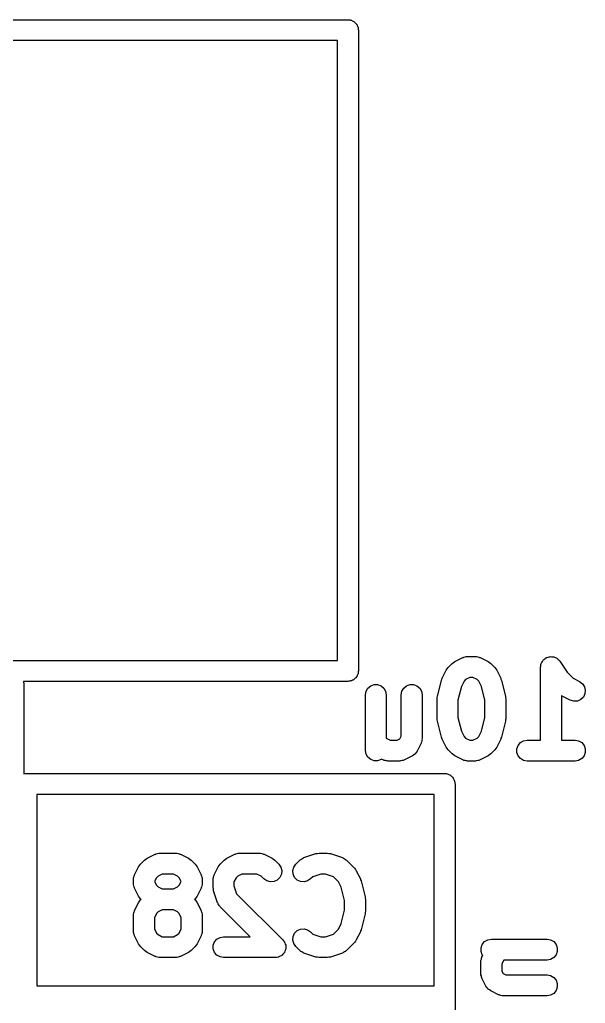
# Model space of a CAD drawing. Extents: x 100 to 214, y -112 to -50.
# Drawn here: x 132.94 to 137, y -85.69 to -78.62 of the extents above; entities that cross this region are included whole.
import ezdxf

# ---------------------------------------------------------------- set-up
doc = ezdxf.new("R2010")
doc.units = 0
doc.header["$MEASUREMENT"] = 0
doc.layers.add('BLACK', color=7, linetype='CONTINUOUS')

msp = doc.modelspace()

# ---------------------------------------------------------------- linework, layer by layer
at = {"layer": 'Black'}
for p, q in [((126.3, -78.625), (135.3, -78.625)), ((135.3, -78.625), (135.306, -78.6261)), ((135.306, -78.6261), (135.313, -78.6261)), ((135.313, -78.6261), (135.319, -78.6284)), ((135.319, -78.6284), (135.326, -78.6295)), ((135.326, -78.6295), (135.331, -78.6328)), ((135.331, -78.6328), (135.338, -78.635)), ((135.338, -78.635), (135.343, -78.6393)), ((135.343, -78.6393), (135.348, -78.6425)), ((135.348, -78.6425), (135.352, -78.6476)), ((135.352, -78.6476), (135.357, -78.6518)), ((135.357, -78.6518), (135.361, -78.6575)), ((135.361, -78.6575), (135.365, -78.6625)), ((135.365, -78.6625), (135.367, -78.6687)), ((135.367, -78.6687), (135.37, -78.6743)), ((135.37, -78.6743), (135.372, -78.6808)), ((135.372, -78.6808), (135.374, -78.687)), ((135.374, -78.687), (135.374, -78.6935)), ((135.374, -78.6935), (135.375, -78.7)), ((135.375, -78.7), (135.375, -83.3)), ((135.225, -78.775), (126.375, -78.775)), ((135.225, -83.225), (135.225, -78.775)), ((126.375, -83.225), (135.225, -83.225)), ((136.047, -83.247), (136.057, -83.2401)), ((136.057, -83.2401), (136.066, -83.2329)), ((136.066, -83.2329), (136.124, -83.2043)), ((136.124, -83.2043), (136.128, -83.2031)), ((136.128, -83.2031), (136.131, -83.201)), ((136.131, -83.201), (136.14, -83.1994)), ((136.14, -83.1994), (136.149, -83.1969)), ((136.149, -83.1969), (136.153, -83.1972)), ((136.153, -83.1972), (136.157, -83.1964)), ((136.157, -83.1964), (136.214, -83.1964)), ((136.214, -83.1964), (136.219, -83.1972)), ((136.219, -83.1972), (136.223, -83.1969)), ((136.223, -83.1969), (136.231, -83.1994)), ((136.231, -83.1994), (136.24, -83.201)), ((136.24, -83.201), (136.244, -83.2031)), ((136.244, -83.2031), (136.248, -83.2043)), ((136.248, -83.2043), (136.305, -83.2329)), ((136.305, -83.2329), (136.315, -83.2401)), ((136.315, -83.2401), (136.324, -83.247)), ((136.687, -83.2458), (136.689, -83.2422)), ((136.689, -83.2422), (136.69, -83.2382)), ((136.69, -83.2382), (136.695, -83.231)), ((136.695, -83.231), (136.7, -83.2232)), ((136.7, -83.2232), (136.703, -83.2205)), ((136.703, -83.2205), (136.705, -83.2172)), ((136.705, -83.2172), (136.713, -83.2122)), ((136.713, -83.2122), (136.72, -83.2065)), ((136.72, -83.2065), (136.724, -83.2051)), ((136.724, -83.2051), (136.727, -83.2027)), ((136.727, -83.2027), (136.736, -83.2006)), ((136.736, -83.2006), (136.744, -83.1976)), ((136.744, -83.1976), (136.748, -83.1976)), ((136.748, -83.1976), (136.752, -83.1966)), ((136.752, -83.1966), (136.761, -83.1976)), ((136.761, -83.1976), (136.77, -83.1976)), ((136.77, -83.1976), (136.774, -83.199)), ((136.774, -83.199), (136.778, -83.1994)), ((136.778, -83.1994), (136.786, -83.2034)), ((136.786, -83.2034), (136.795, -83.2065)), ((136.795, -83.2065), (136.798, -83.2091)), ((136.798, -83.2091), (136.802, -83.211)), ((136.802, -83.211), (136.808, -83.2175)), ((136.808, -83.2175), (136.815, -83.2232)), ((136.815, -83.2232), (136.817, -83.2268)), ((136.817, -83.2268), (136.82, -83.2298)), ((136.82, -83.2298), (136.873, -83.3094)), ((135.374, -83.313), (135.372, -83.3192)), ((135.375, -83.3), (135.374, -83.3065)), ((135.374, -83.3065), (135.374, -83.313)), ((135.976, -83.3522), (136.004, -83.295)), ((136.004, -83.295), (136.012, -83.2854)), ((136.012, -83.2854), (136.018, -83.2755)), ((136.018, -83.2755), (136.047, -83.247)), ((136.324, -83.247), (136.353, -83.2755)), ((136.353, -83.2755), (136.36, -83.2854)), ((136.36, -83.2854), (136.367, -83.295)), ((136.367, -83.295), (136.396, -83.3522)), ((136.682, -83.2714), (136.683, -83.2673)), ((136.682, -83.7964), (136.682, -83.2714)), ((136.683, -83.2632), (136.685, -83.2546)), ((136.683, -83.2673), (136.683, -83.2632)), ((136.685, -83.2546), (136.687, -83.2458)), ((136.873, -83.3094), (136.916, -83.3526)), ((135.3, -83.375), (132.971, -83.375)), ((132.971, -83.375), (132.972, -83.3808)), ((132.972, -83.3808), (132.974, -83.387)), ((135.306, -83.3739), (135.3, -83.375)), ((135.313, -83.3739), (135.306, -83.3739)), ((135.319, -83.3716), (135.313, -83.3739)), ((135.326, -83.3705), (135.319, -83.3716)), ((135.331, -83.3672), (135.326, -83.3705)), ((135.338, -83.365), (135.331, -83.3672)), ((135.343, -83.3607), (135.338, -83.365)), ((135.348, -83.3575), (135.343, -83.3607)), ((135.352, -83.3524), (135.348, -83.3575)), ((135.357, -83.3482), (135.352, -83.3524)), ((135.361, -83.3425), (135.357, -83.3482)), ((135.365, -83.3375), (135.361, -83.3425)), ((135.367, -83.3313), (135.365, -83.3375)), ((135.37, -83.3257), (135.367, -83.3313)), ((135.372, -83.3192), (135.37, -83.3257)), ((135.942, -83.4818), (135.97, -83.3675)), ((135.97, -83.3675), (135.973, -83.36)), ((135.973, -83.36), (135.976, -83.3522)), ((136.133, -83.373), (136.114, -83.4119)), ((136.144, -83.3616), (136.133, -83.373)), ((136.175, -83.3464), (136.144, -83.3616)), ((136.197, -83.3464), (136.175, -83.3464)), ((136.227, -83.3616), (136.197, -83.3464)), ((136.238, -83.373), (136.227, -83.3616)), ((136.258, -83.4119), (136.238, -83.373)), ((136.396, -83.3522), (136.398, -83.36)), ((136.398, -83.36), (136.401, -83.3675)), ((136.401, -83.3675), (136.43, -83.4818)), ((136.916, -83.3526), (136.962, -83.3758)), ((136.962, -83.3758), (136.983, -83.3913)), ((132.974, -83.387), (132.974, -83.3935)), ((132.974, -83.3935), (132.975, -83.4)), ((132.975, -83.4), (132.975, -84.0389)), ((135.425, -83.4714), (135.43, -83.4458)), ((135.43, -83.4458), (135.443, -83.4232)), ((135.443, -83.4232), (135.463, -83.4065)), ((135.463, -83.4065), (135.487, -83.3976)), ((135.487, -83.3976), (135.513, -83.3976)), ((135.513, -83.3976), (135.537, -83.4065)), ((135.537, -83.4065), (135.557, -83.4232)), ((135.557, -83.4232), (135.57, -83.4458)), ((135.57, -83.4458), (135.575, -83.4714)), ((135.682, -83.4714), (135.687, -83.4458)), ((135.687, -83.4458), (135.7, -83.4232)), ((135.7, -83.4232), (135.72, -83.4065)), ((135.72, -83.4065), (135.744, -83.3976)), ((135.744, -83.3976), (135.77, -83.3976)), ((135.77, -83.3976), (135.795, -83.4065)), ((135.795, -83.4065), (135.815, -83.4232)), ((135.815, -83.4232), (135.828, -83.4458)), ((135.828, -83.4458), (135.832, -83.4714)), ((136.114, -83.4119), (136.089, -83.5092)), ((136.282, -83.5092), (136.258, -83.4119)), ((136.983, -83.3913), (136.997, -83.413)), ((136.997, -83.413), (137.003, -83.4384)), ((137.003, -83.4384), (137, -83.4642)), ((135.425, -83.8714), (135.425, -83.4714)), ((135.575, -83.4714), (135.575, -83.7822)), ((135.682, -83.768), (135.682, -83.4714)), ((135.832, -83.4714), (135.832, -83.7857)), ((135.939, -83.5), (135.941, -83.491)), ((135.939, -83.6429), (135.939, -83.5)), ((135.941, -83.491), (135.942, -83.4818)), ((136.089, -83.5092), (136.089, -83.6336)), ((136.282, -83.6336), (136.282, -83.5092)), ((136.43, -83.4818), (136.431, -83.491)), ((136.431, -83.491), (136.432, -83.5)), ((136.432, -83.5), (136.432, -83.6429)), ((136.838, -83.4814), (136.832, -83.4771)), ((136.832, -83.4771), (136.832, -83.7964)), ((136.895, -83.5099), (136.838, -83.4814)), ((136.92, -83.5174), (136.895, -83.5099)), ((136.946, -83.5158), (136.92, -83.5174)), ((136.97, -83.5054), (136.946, -83.5158)), ((136.989, -83.4875), (136.97, -83.5054)), ((137, -83.4642), (136.989, -83.4875)), ((135.941, -83.6519), (135.939, -83.6429)), ((135.942, -83.661), (135.941, -83.6519)), ((135.97, -83.7753), (135.942, -83.661)), ((136.089, -83.6336), (136.114, -83.731)), ((136.258, -83.731), (136.282, -83.6336)), ((136.43, -83.661), (136.401, -83.7753)), ((136.431, -83.6519), (136.43, -83.661)), ((136.432, -83.6429), (136.431, -83.6519)), ((136.114, -83.731), (136.133, -83.7699)), ((136.238, -83.7699), (136.258, -83.731)), ((135.575, -83.7822), (135.603, -83.7964)), ((135.603, -83.7964), (135.654, -83.7964)), ((135.654, -83.7964), (135.673, -83.787)), ((135.673, -83.787), (135.682, -83.768)), ((135.829, -83.8027), (135.828, -83.8114)), ((135.832, -83.7943), (135.829, -83.8027)), ((135.832, -83.7857), (135.831, -83.79)), ((135.831, -83.79), (135.832, -83.7943)), ((135.973, -83.7828), (135.97, -83.7753)), ((135.976, -83.7907), (135.973, -83.7828)), ((136.004, -83.8478), (135.976, -83.7907)), ((136.133, -83.7699), (136.144, -83.7812)), ((136.144, -83.7812), (136.175, -83.7964)), ((136.175, -83.7964), (136.197, -83.7964)), ((136.197, -83.7964), (136.227, -83.7812)), ((136.227, -83.7812), (136.238, -83.7699)), ((136.396, -83.7907), (136.367, -83.8478)), ((136.398, -83.7828), (136.396, -83.7907)), ((136.401, -83.7753), (136.398, -83.7828)), ((136.538, -83.814), (136.56, -83.801)), ((136.56, -83.801), (136.586, -83.7964)), ((136.586, -83.7964), (136.682, -83.7964)), ((136.832, -83.7964), (136.929, -83.7964)), ((136.929, -83.7964), (136.954, -83.801)), ((136.954, -83.801), (136.977, -83.814)), ((135.43, -83.8971), (135.425, -83.8714)), ((135.796, -83.8764), (135.789, -83.8852)), ((135.824, -83.8193), (135.796, -83.8764)), ((135.825, -83.8151), (135.824, -83.8193)), ((135.828, -83.8114), (135.825, -83.8151)), ((136.012, -83.8575), (136.004, -83.8478)), ((136.018, -83.8673), (136.012, -83.8575)), ((136.047, -83.8959), (136.018, -83.8673)), ((136.353, -83.8673), (136.324, -83.8959)), ((136.36, -83.8575), (136.353, -83.8673)), ((136.367, -83.8478), (136.36, -83.8575)), ((136.512, -83.8584), (136.521, -83.8339)), ((136.512, -83.8845), (136.512, -83.8584)), ((136.521, -83.8339), (136.538, -83.814)), ((136.977, -83.814), (136.994, -83.8339)), ((136.994, -83.8339), (137.002, -83.8584)), ((137.002, -83.8584), (137.002, -83.8845)), ((135.443, -83.9196), (135.43, -83.8971)), ((135.463, -83.9364), (135.443, -83.9196)), ((135.487, -83.9453), (135.463, -83.9364)), ((135.513, -83.9453), (135.487, -83.9453)), ((135.537, -83.9364), (135.513, -83.9453)), ((135.541, -83.9331), (135.537, -83.9364)), ((135.552, -83.9385), (135.541, -83.9331)), ((135.556, -83.9397), (135.552, -83.9385)), ((135.56, -83.9419), (135.556, -83.9397)), ((135.569, -83.9434), (135.56, -83.9419)), ((135.577, -83.9459), (135.569, -83.9434)), ((135.581, -83.9457), (135.577, -83.9459)), ((135.586, -83.9464), (135.581, -83.9457)), ((135.671, -83.9464), (135.586, -83.9464)), ((135.676, -83.9457), (135.671, -83.9464)), ((135.68, -83.9459), (135.676, -83.9457)), ((135.688, -83.9434), (135.68, -83.9459)), ((135.697, -83.9419), (135.688, -83.9434)), ((135.701, -83.9397), (135.697, -83.9419)), ((135.705, -83.9385), (135.701, -83.9397)), ((135.762, -83.9099), (135.705, -83.9385)), ((135.771, -83.9034), (135.762, -83.9099)), ((135.78, -83.8973), (135.771, -83.9034)), ((135.781, -83.8957), (135.78, -83.8973)), ((135.783, -83.8944), (135.781, -83.8957)), ((135.789, -83.8852), (135.783, -83.8944)), ((136.057, -83.9028), (136.047, -83.8959)), ((136.066, -83.9099), (136.057, -83.9028)), ((136.124, -83.9385), (136.066, -83.9099)), ((136.128, -83.9397), (136.124, -83.9385)), ((136.131, -83.9419), (136.128, -83.9397)), ((136.14, -83.9434), (136.131, -83.9419)), ((136.149, -83.9459), (136.14, -83.9434)), ((136.153, -83.9457), (136.149, -83.9459)), ((136.157, -83.9464), (136.153, -83.9457)), ((136.214, -83.9464), (136.157, -83.9464)), ((136.219, -83.9457), (136.214, -83.9464)), ((136.223, -83.9459), (136.219, -83.9457)), ((136.231, -83.9434), (136.223, -83.9459)), ((136.24, -83.9419), (136.231, -83.9434)), ((136.244, -83.9397), (136.24, -83.9419)), ((136.248, -83.9385), (136.244, -83.9397)), ((136.305, -83.9099), (136.248, -83.9385)), ((136.315, -83.9028), (136.305, -83.9099)), ((136.324, -83.8959), (136.315, -83.9028)), ((136.521, -83.9089), (136.512, -83.8845)), ((136.538, -83.9289), (136.521, -83.9089)), ((136.56, -83.9419), (136.538, -83.9289)), ((136.586, -83.9464), (136.56, -83.9419)), ((136.929, -83.9464), (136.586, -83.9464)), ((136.954, -83.9419), (136.929, -83.9464)), ((136.977, -83.9289), (136.954, -83.9419)), ((136.994, -83.9089), (136.977, -83.9289)), ((137.002, -83.8845), (136.994, -83.9089)), ((132.975, -84.0389), (132.98, -84.0371)), ((132.98, -84.0371), (132.987, -84.0371)), ((132.987, -84.0371), (132.993, -84.036)), ((132.993, -84.036), (135.993, -84.036)), ((135.993, -84.036), (135.999, -84.0371)), ((135.999, -84.0371), (136.006, -84.0371)), ((136.006, -84.0371), (136.012, -84.0394)), ((136.012, -84.0394), (136.019, -84.0405)), ((136.019, -84.0405), (136.024, -84.0438)), ((136.024, -84.0438), (136.03, -84.046)), ((136.03, -84.046), (136.036, -84.0503)), ((136.036, -84.0503), (136.041, -84.0535)), ((136.041, -84.0535), (136.045, -84.0586)), ((136.045, -84.0586), (136.05, -84.0628)), ((136.05, -84.0628), (136.054, -84.0685)), ((136.054, -84.0685), (136.058, -84.0735)), ((136.058, -84.0735), (136.06, -84.0797)), ((136.06, -84.0797), (136.063, -84.0853)), ((136.063, -84.0853), (136.065, -84.0918)), ((136.065, -84.0918), (136.067, -84.098)), ((136.067, -84.098), (136.067, -84.1045)), ((136.067, -84.1045), (136.068, -84.111)), ((136.068, -84.111), (136.068, -88.759)), ((135.918, -84.186), (133.068, -84.186)), ((133.068, -84.186), (133.068, -85.56)), ((135.918, -85.56), (135.918, -84.186)), ((133.84, -84.658), (133.85, -84.6511)), ((133.85, -84.6511), (133.859, -84.6439)), ((133.859, -84.6439), (133.917, -84.6153)), ((133.917, -84.6153), (133.921, -84.6141)), ((133.921, -84.6141), (133.924, -84.612)), ((133.924, -84.612), (133.933, -84.6104)), ((133.933, -84.6104), (133.942, -84.6079)), ((133.942, -84.6079), (133.946, -84.6082)), ((133.946, -84.6082), (133.95, -84.6074)), ((133.95, -84.6074), (134.064, -84.6074)), ((134.064, -84.6074), (134.069, -84.6082)), ((134.069, -84.6082), (134.073, -84.6079)), ((134.073, -84.6079), (134.081, -84.6104)), ((134.081, -84.6104), (134.09, -84.612)), ((134.09, -84.612), (134.094, -84.6141)), ((134.094, -84.6141), (134.098, -84.6153)), ((134.098, -84.6153), (134.155, -84.6439)), ((134.155, -84.6439), (134.165, -84.6511)), ((134.165, -84.6511), (134.175, -84.658)), ((134.411, -84.658), (134.421, -84.6511)), ((134.421, -84.6511), (134.431, -84.6439)), ((134.431, -84.6439), (134.488, -84.6153)), ((134.488, -84.6153), (134.492, -84.6141)), ((134.492, -84.6141), (134.496, -84.612)), ((134.496, -84.612), (134.505, -84.6104)), ((134.505, -84.6104), (134.513, -84.6079)), ((134.513, -84.6079), (134.517, -84.6082)), ((134.517, -84.6082), (134.522, -84.6074)), ((134.522, -84.6074), (134.664, -84.6074)), ((134.664, -84.6074), (134.669, -84.6082)), ((134.669, -84.6082), (134.673, -84.6079)), ((134.673, -84.6079), (134.681, -84.6104)), ((134.681, -84.6104), (134.69, -84.612)), ((134.69, -84.612), (134.694, -84.6141)), ((134.694, -84.6141), (134.698, -84.6153)), ((134.698, -84.6153), (134.755, -84.6439)), ((134.755, -84.6439), (134.765, -84.6511)), ((134.765, -84.6511), (134.775, -84.658)), ((134.954, -84.658), (134.958, -84.6555)), ((134.958, -84.6555), (134.961, -84.6523)), ((134.961, -84.6523), (134.968, -84.6481)), ((134.968, -84.6481), (134.976, -84.643)), ((134.976, -84.643), (134.98, -84.6419)), ((134.98, -84.6419), (134.984, -84.6398)), ((134.984, -84.6398), (135.069, -84.6113)), ((135.069, -84.6113), (135.081, -84.6095)), ((135.081, -84.6095), (135.093, -84.6074)), ((135.093, -84.6074), (135.15, -84.6074)), ((135.15, -84.6074), (135.162, -84.6095)), ((135.162, -84.6095), (135.174, -84.6113)), ((135.174, -84.6113), (135.26, -84.6398)), ((135.26, -84.6398), (135.263, -84.6419)), ((135.263, -84.6419), (135.268, -84.643)), ((135.268, -84.643), (135.275, -84.6481)), ((135.275, -84.6481), (135.282, -84.6523)), ((135.282, -84.6523), (135.285, -84.6555)), ((135.285, -84.6555), (135.289, -84.658)), ((133.769, -84.7632), (133.797, -84.706)), ((133.797, -84.706), (133.805, -84.6964)), ((133.805, -84.6964), (133.811, -84.6865)), ((133.811, -84.6865), (133.84, -84.658)), ((134.175, -84.658), (134.203, -84.6865)), ((134.203, -84.6865), (134.21, -84.6964)), ((134.21, -84.6964), (134.217, -84.706)), ((134.217, -84.706), (134.246, -84.7632)), ((134.34, -84.7632), (134.369, -84.706)), ((134.369, -84.706), (134.376, -84.6964)), ((134.376, -84.6964), (134.383, -84.6865)), ((134.383, -84.6865), (134.411, -84.658)), ((134.775, -84.658), (134.803, -84.6865)), ((134.803, -84.6865), (134.818, -84.7079)), ((134.818, -84.7079), (134.825, -84.733)), ((134.904, -84.733), (134.911, -84.7079)), ((134.911, -84.7079), (134.926, -84.6865)), ((134.926, -84.6865), (134.954, -84.658)), ((135.289, -84.658), (135.346, -84.7151)), ((135.346, -84.7151), (135.353, -84.7249)), ((135.353, -84.7249), (135.36, -84.7346)), ((133.761, -84.7881), (133.764, -84.7797)), ((133.762, -84.7925), (133.761, -84.7881)), ((133.761, -84.7967), (133.762, -84.7925)), ((133.761, -84.8253), (133.761, -84.7967)), ((133.764, -84.7797), (133.765, -84.7711)), ((133.765, -84.7711), (133.768, -84.7673)), ((133.768, -84.7673), (133.769, -84.7632)), ((133.926, -84.784), (133.913, -84.811)), ((133.937, -84.7726), (133.926, -84.784)), ((133.968, -84.7574), (133.937, -84.7726)), ((134.047, -84.7574), (133.968, -84.7574)), ((134.077, -84.7726), (134.047, -84.7574)), ((134.089, -84.784), (134.077, -84.7726)), ((134.102, -84.811), (134.089, -84.784)), ((134.246, -84.7632), (134.247, -84.7673)), ((134.247, -84.7673), (134.249, -84.7711)), ((134.249, -84.7711), (134.251, -84.7797)), ((134.251, -84.7797), (134.253, -84.7881)), ((134.253, -84.7881), (134.253, -84.7925)), ((134.253, -84.7925), (134.254, -84.7967)), ((134.254, -84.7967), (134.254, -84.8253)), ((134.332, -84.7967), (134.333, -84.7925)), ((134.332, -84.8539), (134.332, -84.7967)), ((134.333, -84.7881), (134.335, -84.7797)), ((134.333, -84.7925), (134.333, -84.7881)), ((134.335, -84.7797), (134.337, -84.7711)), ((134.337, -84.7711), (134.339, -84.7673)), ((134.339, -84.7673), (134.34, -84.7632)), ((134.497, -84.784), (134.482, -84.8144)), ((134.509, -84.7726), (134.497, -84.784)), ((134.539, -84.7574), (134.509, -84.7726)), ((134.647, -84.7574), (134.539, -84.7574)), ((134.677, -84.7726), (134.647, -84.7574)), ((134.697, -84.7926), (134.677, -84.7726)), ((134.718, -84.8075), (134.697, -84.7926)), ((134.812, -84.7826), (134.793, -84.801)), ((134.823, -84.759), (134.812, -84.7826)), ((134.825, -84.733), (134.823, -84.759)), ((134.906, -84.759), (134.904, -84.733)), ((134.917, -84.7826), (134.906, -84.759)), ((134.936, -84.801), (134.917, -84.7826)), ((135.032, -84.7926), (135.01, -84.8075)), ((135.048, -84.7766), (135.032, -84.7926)), ((135.105, -84.7574), (135.048, -84.7766)), ((135.138, -84.7574), (135.105, -84.7574)), ((135.195, -84.7766), (135.138, -84.7574)), ((135.231, -84.8126), (135.195, -84.7766)), ((135.36, -84.7346), (135.389, -84.7917)), ((135.389, -84.7917), (135.391, -84.7996)), ((133.762, -84.8295), (133.761, -84.8253)), ((133.761, -84.8339), (133.762, -84.8295)), ((133.764, -84.8423), (133.761, -84.8339)), ((133.765, -84.8509), (133.764, -84.8423)), ((133.768, -84.8547), (133.765, -84.8509)), ((133.769, -84.8588), (133.768, -84.8547)), ((133.797, -84.916), (133.769, -84.8588)), ((133.913, -84.811), (133.926, -84.838)), ((133.926, -84.838), (133.937, -84.8494)), ((133.937, -84.8494), (133.968, -84.8646)), ((133.968, -84.8646), (134.047, -84.8646)), ((134.047, -84.8646), (134.077, -84.8494)), ((134.077, -84.8494), (134.089, -84.838)), ((134.089, -84.838), (134.102, -84.811)), ((134.246, -84.8588), (134.217, -84.916)), ((134.247, -84.8547), (134.246, -84.8588)), ((134.249, -84.8509), (134.247, -84.8547)), ((134.251, -84.8423), (134.249, -84.8509)), ((134.253, -84.8339), (134.251, -84.8423)), ((134.254, -84.8253), (134.253, -84.8295)), ((134.253, -84.8295), (134.253, -84.8339)), ((134.334, -84.8657), (134.332, -84.8539)), ((134.336, -84.8776), (134.334, -84.8657)), ((134.482, -84.8144), (134.482, -84.8417)), ((134.482, -84.8417), (134.501, -84.8991)), ((134.744, -84.8143), (134.718, -84.8075)), ((134.77, -84.812), (134.744, -84.8143)), ((134.793, -84.801), (134.77, -84.812)), ((134.959, -84.812), (134.936, -84.801)), ((134.985, -84.8143), (134.959, -84.812)), ((135.01, -84.8075), (134.985, -84.8143)), ((135.251, -84.8515), (135.231, -84.8126)), ((135.275, -84.9488), (135.251, -84.8515)), ((135.391, -84.7996), (135.394, -84.8071)), ((135.394, -84.8071), (135.423, -84.9214)), ((133.805, -84.9256), (133.797, -84.916)), ((133.811, -84.9355), (133.805, -84.9256)), ((133.816, -84.9396), (133.811, -84.9355)), ((133.811, -84.9437), (133.816, -84.9396)), ((134.203, -84.9355), (134.199, -84.9396)), ((134.199, -84.9396), (134.203, -84.9437)), ((134.21, -84.9256), (134.203, -84.9355)), ((134.217, -84.916), (134.21, -84.9256)), ((134.365, -84.9633), (134.336, -84.8776)), ((134.501, -84.8991), (134.832, -85.2294)), ((135.423, -84.9214), (135.424, -84.9305)), ((135.424, -84.9305), (135.425, -84.9396)), ((135.425, -84.9396), (135.425, -85.0253)), ((133.769, -85.0203), (133.797, -84.9632)), ((133.797, -84.9632), (133.805, -84.9535)), ((133.805, -84.9535), (133.811, -84.9437)), ((134.203, -84.9437), (134.21, -84.9535)), ((134.21, -84.9535), (134.217, -84.9632)), ((134.217, -84.9632), (134.246, -85.0203)), ((134.367, -84.9671), (134.365, -84.9633)), ((134.368, -84.9713), (134.367, -84.9671)), ((134.373, -84.9785), (134.368, -84.9713)), ((134.377, -84.9862), (134.373, -84.9785)), ((134.38, -84.9891), (134.377, -84.9862)), ((134.383, -84.9926), (134.38, -84.9891)), ((134.598, -85.2074), (134.383, -84.9926)), ((135.275, -85.0161), (135.275, -84.9488)), ((133.761, -85.0453), (133.764, -85.0369)), ((133.762, -85.0496), (133.761, -85.0453)), ((133.761, -85.0539), (133.762, -85.0496)), ((133.761, -85.1681), (133.761, -85.0539)), ((133.764, -85.0369), (133.765, -85.0282)), ((133.765, -85.0282), (133.768, -85.0245)), ((133.768, -85.0245), (133.769, -85.0203)), ((133.926, -85.0411), (133.911, -85.0716)), ((133.911, -85.0716), (133.911, -85.1504)), ((133.937, -85.0298), (133.926, -85.0411)), ((133.968, -85.0146), (133.937, -85.0298)), ((134.047, -85.0146), (133.968, -85.0146)), ((134.077, -85.0298), (134.047, -85.0146)), ((134.089, -85.0411), (134.077, -85.0298)), ((134.104, -85.0716), (134.089, -85.0411)), ((134.104, -85.1504), (134.104, -85.0716)), ((134.246, -85.0203), (134.247, -85.0245)), ((134.247, -85.0245), (134.249, -85.0282)), ((134.249, -85.0282), (134.251, -85.0369)), ((134.251, -85.0369), (134.253, -85.0453)), ((134.253, -85.0453), (134.253, -85.0496)), ((134.253, -85.0496), (134.254, -85.0539)), ((134.254, -85.0539), (134.254, -85.1681)), ((135.251, -85.1134), (135.275, -85.0161)), ((135.423, -85.0435), (135.394, -85.1578)), ((135.424, -85.0343), (135.423, -85.0435)), ((135.425, -85.0253), (135.424, -85.0343)), ((133.911, -85.1504), (133.926, -85.1809)), ((134.089, -85.1809), (134.104, -85.1504)), ((134.959, -85.1528), (134.985, -85.1506)), ((134.985, -85.1506), (135.01, -85.1573)), ((135.231, -85.1523), (135.251, -85.1134)), ((133.762, -85.1724), (133.761, -85.1681)), ((133.761, -85.1767), (133.762, -85.1724)), ((133.764, -85.1851), (133.761, -85.1767)), ((133.765, -85.1938), (133.764, -85.1851)), ((133.768, -85.1975), (133.765, -85.1938)), ((133.769, -85.2017), (133.768, -85.1975)), ((133.797, -85.2588), (133.769, -85.2017)), ((133.926, -85.1809), (133.937, -85.1922)), ((133.937, -85.1922), (133.968, -85.2074)), ((133.968, -85.2074), (134.047, -85.2074)), ((134.047, -85.2074), (134.077, -85.1922)), ((134.077, -85.1922), (134.089, -85.1809)), ((134.246, -85.2017), (134.217, -85.2588)), ((134.247, -85.1975), (134.246, -85.2017)), ((134.249, -85.1938), (134.247, -85.1975)), ((134.251, -85.1851), (134.249, -85.1938)), ((134.253, -85.1767), (134.251, -85.1851)), ((134.254, -85.1681), (134.253, -85.1724)), ((134.253, -85.1724), (134.253, -85.1767)), ((134.359, -85.225), (134.382, -85.212)), ((134.382, -85.212), (134.407, -85.2074)), ((134.407, -85.2074), (134.598, -85.2074)), ((134.904, -85.2318), (134.906, -85.2059)), ((134.906, -85.2059), (134.917, -85.1823)), ((134.917, -85.1823), (134.936, -85.1638)), ((134.936, -85.1638), (134.959, -85.1528)), ((135.01, -85.1573), (135.032, -85.1723)), ((135.032, -85.1723), (135.048, -85.1883)), ((135.048, -85.1883), (135.105, -85.2074)), ((135.105, -85.2074), (135.138, -85.2074)), ((135.138, -85.2074), (135.195, -85.1883)), ((135.195, -85.1883), (135.231, -85.1523)), ((135.389, -85.1731), (135.36, -85.2303)), ((135.391, -85.1653), (135.389, -85.1731)), ((135.394, -85.1578), (135.391, -85.1653)), ((133.805, -85.2685), (133.797, -85.2588)), ((133.811, -85.2783), (133.805, -85.2685)), ((133.84, -85.3069), (133.811, -85.2783)), ((134.203, -85.2783), (134.175, -85.3069)), ((134.21, -85.2685), (134.203, -85.2783)), ((134.217, -85.2588), (134.21, -85.2685)), ((134.333, -85.2694), (134.342, -85.2449)), ((134.333, -85.2955), (134.333, -85.2694)), ((134.342, -85.2449), (134.359, -85.225)), ((134.832, -85.2294), (134.837, -85.2374)), ((134.837, -85.2374), (134.844, -85.2449)), ((134.844, -85.2449), (134.845, -85.248)), ((134.845, -85.248), (134.847, -85.2507)), ((134.847, -85.2507), (134.849, -85.2602)), ((134.849, -85.2602), (134.853, -85.2694)), ((134.853, -85.2694), (134.853, -85.2727)), ((134.853, -85.2727), (134.853, -85.2759)), ((134.853, -85.2759), (134.853, -85.2856)), ((134.853, -85.2856), (134.853, -85.2955)), ((134.911, -85.257), (134.904, -85.2318)), ((134.926, -85.2783), (134.911, -85.257)), ((134.954, -85.3069), (134.926, -85.2783)), ((135.346, -85.2497), (135.289, -85.3069)), ((135.353, -85.2399), (135.346, -85.2497)), ((135.36, -85.2303), (135.353, -85.2399)), ((136.255, -85.287), (136.264, -85.2625)), ((136.255, -85.313), (136.255, -85.287)), ((136.264, -85.2625), (136.28, -85.2425)), ((136.28, -85.2425), (136.303, -85.2295)), ((136.303, -85.2295), (136.329, -85.225)), ((136.329, -85.225), (136.729, -85.225)), ((136.729, -85.225), (136.754, -85.2295)), ((136.754, -85.2295), (136.777, -85.2425)), ((136.777, -85.2425), (136.794, -85.2625)), ((136.794, -85.2625), (136.802, -85.287)), ((136.802, -85.287), (136.802, -85.313)), ((133.85, -85.3138), (133.84, -85.3069)), ((133.859, -85.3209), (133.85, -85.3138)), ((133.917, -85.3495), (133.859, -85.3209)), ((133.921, -85.3507), (133.917, -85.3495)), ((133.924, -85.3529), (133.921, -85.3507)), ((133.933, -85.3544), (133.924, -85.3529)), ((133.942, -85.3569), (133.933, -85.3544)), ((133.946, -85.3567), (133.942, -85.3569)), ((133.95, -85.3574), (133.946, -85.3567)), ((134.064, -85.3574), (133.95, -85.3574)), ((134.069, -85.3567), (134.064, -85.3574)), ((134.073, -85.3569), (134.069, -85.3567)), ((134.081, -85.3544), (134.073, -85.3569)), ((134.09, -85.3529), (134.081, -85.3544)), ((134.094, -85.3507), (134.09, -85.3529)), ((134.098, -85.3495), (134.094, -85.3507)), ((134.155, -85.3209), (134.098, -85.3495)), ((134.165, -85.3138), (134.155, -85.3209)), ((134.175, -85.3069), (134.165, -85.3138)), ((134.342, -85.3199), (134.333, -85.2955)), ((134.359, -85.3399), (134.342, -85.3199)), ((134.382, -85.3529), (134.359, -85.3399)), ((134.407, -85.3574), (134.382, -85.3529)), ((134.779, -85.3574), (134.407, -85.3574)), ((134.788, -85.3557), (134.779, -85.3574)), ((134.798, -85.3549), (134.788, -85.3557)), ((134.801, -85.3535), (134.798, -85.3549)), ((134.804, -85.3529), (134.801, -85.3535)), ((134.813, -85.348), (134.804, -85.3529)), ((134.822, -85.3439), (134.813, -85.348)), ((134.824, -85.3415), (134.822, -85.3439)), ((134.827, -85.3399), (134.824, -85.3415)), ((134.833, -85.3324), (134.827, -85.3399)), ((134.84, -85.3254), (134.833, -85.3324)), ((134.842, -85.3225), (134.84, -85.3254)), ((134.844, -85.3199), (134.842, -85.3225)), ((134.847, -85.3107), (134.844, -85.3199)), ((134.851, -85.3018), (134.847, -85.3107)), ((134.853, -85.2955), (134.851, -85.2986)), ((134.851, -85.2986), (134.851, -85.3018)), ((134.958, -85.3094), (134.954, -85.3069)), ((134.961, -85.3126), (134.958, -85.3094)), ((134.968, -85.3168), (134.961, -85.3126)), ((134.976, -85.3218), (134.968, -85.3168)), ((134.98, -85.3229), (134.976, -85.3218)), ((134.984, -85.325), (134.98, -85.3229)), ((135.069, -85.3536), (134.984, -85.325)), ((135.081, -85.3553), (135.069, -85.3536)), ((135.093, -85.3574), (135.081, -85.3553)), ((135.15, -85.3574), (135.093, -85.3574)), ((135.162, -85.3553), (135.15, -85.3574)), ((135.174, -85.3536), (135.162, -85.3553)), ((135.26, -85.325), (135.174, -85.3536)), ((135.263, -85.3229), (135.26, -85.325)), ((135.268, -85.3218), (135.263, -85.3229)), ((135.275, -85.3168), (135.268, -85.3218)), ((135.282, -85.3126), (135.275, -85.3168)), ((135.285, -85.3094), (135.282, -85.3126)), ((135.289, -85.3069), (135.285, -85.3094)), ((136.264, -85.3375), (136.255, -85.313)), ((136.257, -85.3687), (136.258, -85.3601)), ((136.258, -85.3601), (136.26, -85.3563)), ((136.26, -85.3563), (136.261, -85.3522)), ((136.261, -85.3522), (136.267, -85.3414)), ((136.267, -85.3414), (136.264, -85.3375)), ((136.777, -85.3575), (136.754, -85.3705)), ((136.794, -85.3375), (136.777, -85.3575)), ((136.802, -85.313), (136.794, -85.3375)), ((136.254, -85.3771), (136.257, -85.3687)), ((136.254, -85.3815), (136.254, -85.3771)), ((136.254, -85.3857), (136.254, -85.3815)), ((136.254, -85.4714), (136.254, -85.3857)), ((136.418, -85.375), (136.404, -85.4034)), ((136.404, -85.4034), (136.404, -85.4537)), ((136.729, -85.375), (136.418, -85.375)), ((136.754, -85.3705), (136.729, -85.375)), ((136.254, -85.4757), (136.254, -85.4714)), ((136.254, -85.48), (136.254, -85.4757)), ((136.257, -85.4884), (136.254, -85.48)), ((136.258, -85.4971), (136.257, -85.4884)), ((136.26, -85.5008), (136.258, -85.4971)), ((136.261, -85.505), (136.26, -85.5008)), ((136.29, -85.5621), (136.261, -85.505)), ((136.404, -85.4537), (136.413, -85.4727)), ((136.413, -85.4727), (136.432, -85.4821)), ((136.432, -85.4821), (136.729, -85.4821)), ((136.729, -85.4821), (136.754, -85.4867)), ((136.754, -85.4867), (136.777, -85.4997)), ((136.777, -85.4997), (136.794, -85.5196)), ((133.068, -85.56), (135.918, -85.56)), ((136.297, -85.571), (136.29, -85.5621)), ((136.303, -85.5801), (136.297, -85.571)), ((136.794, -85.5196), (136.802, -85.5441)), ((136.802, -85.5702), (136.794, -85.5946)), ((136.802, -85.5441), (136.802, -85.5702)), ((136.304, -85.5814), (136.303, -85.5801)), ((136.306, -85.583), (136.304, -85.5814)), ((136.315, -85.5891), (136.306, -85.583)), ((136.324, -85.5957), (136.315, -85.5891)), ((136.381, -85.6242), (136.324, -85.5957)), ((136.385, -85.6255), (136.381, -85.6242)), ((136.389, -85.6276), (136.385, -85.6255)), ((136.397, -85.6291), (136.389, -85.6276)), ((136.406, -85.6317), (136.397, -85.6291)), ((136.41, -85.6314), (136.406, -85.6317)), ((136.414, -85.6321), (136.41, -85.6314)), ((136.729, -85.6321), (136.414, -85.6321)), ((136.754, -85.6276), (136.729, -85.6321)), ((136.777, -85.6146), (136.754, -85.6276)), ((136.794, -85.5946), (136.777, -85.6146))]:
    msp.add_line(p, q, dxfattribs=at)

doc.saveas('drawing.dxf')
